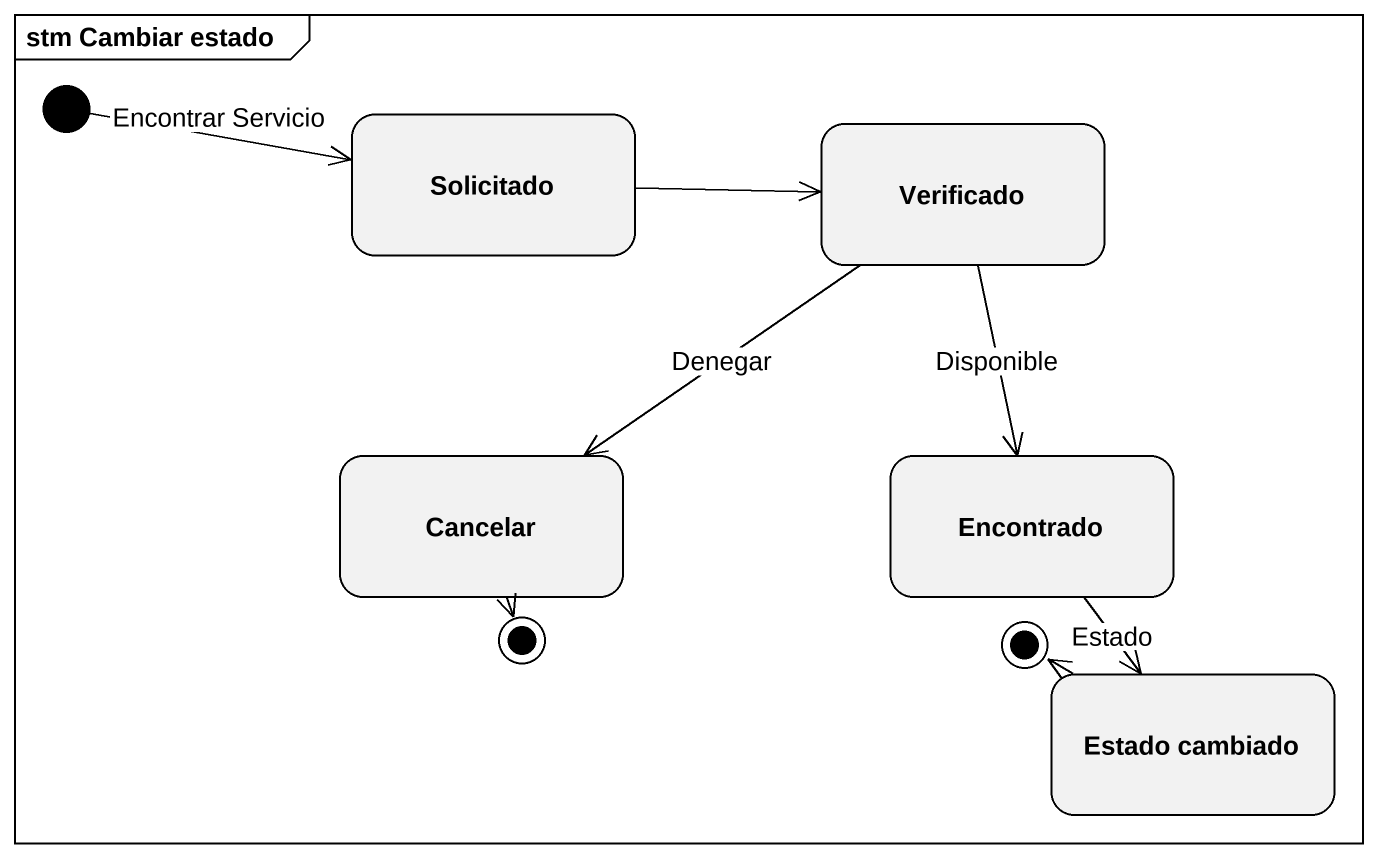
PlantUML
@startuml
mainframe stm Cambiar estado
hide empty description
state Solicitado
state Verificado
state Cancelar
state Encontrado
state final1 <<end>>
state final2 <<end>>
state "Estado cambiado" as Estado_cambiado
[*] -right-> Solicitado : Encontrar Servicio
Solicitado -right-> Verificado
Verificado --> Cancelar : Denegar
Verificado --> Encontrado : Disponible
Cancelar --> final1
Encontrado --> Estado_cambiado : Estado
Estado_cambiado -left-> final2
@enduml
